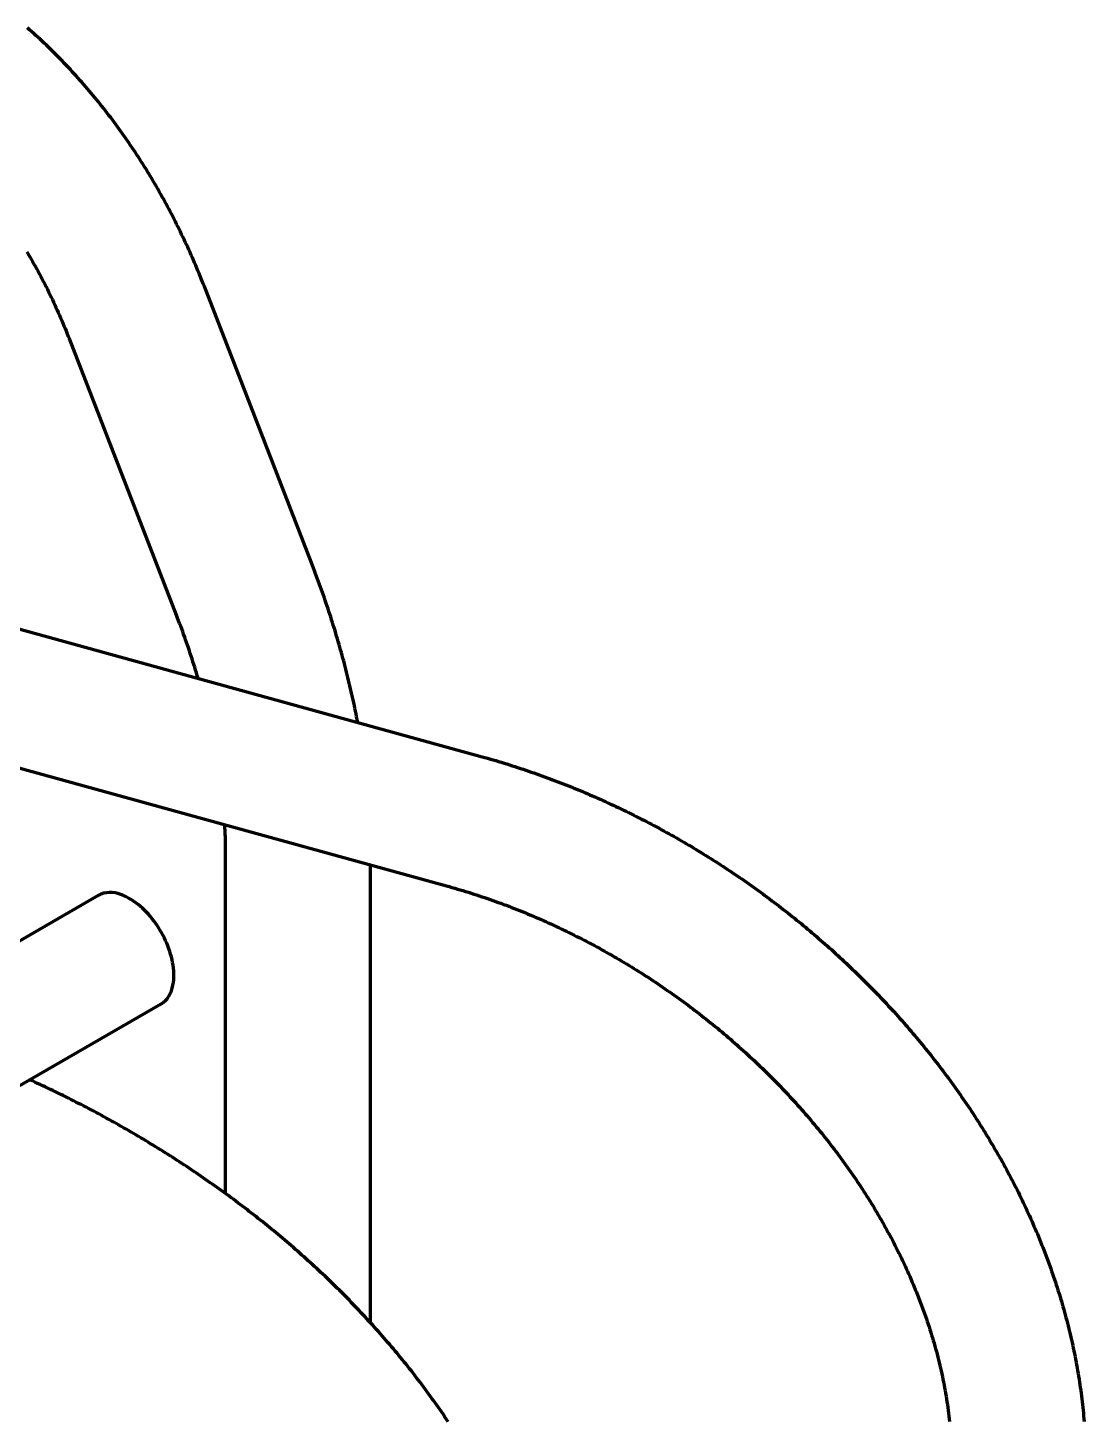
# Model space of a CAD drawing. Header units: millimetres. Extents: x 0 to 2382, y 0 to 420.
# Drawn here: x 336.87 to 355.4, y 147.11 to 171.56 of the extents above; entities that cross this region are included whole.
import ezdxf

# ---------------------------------------------------------------- set-up
doc = ezdxf.new("R2010")
doc.units = ezdxf.units.MM
doc.layers.add('01-VISIBLE', color=7, linetype='CONTINUOUS', lineweight=70)

msp = doc.modelspace()

# ---------------------------------------------------------------- linework, layer by layer
at = {"layer": '01-VISIBLE'}
for p, q in [((341.845, 162.172), (339.964, 167.02)), ((339.477, 161.253), (337.596, 166.102)), ((335.032, 161.478), (344.836, 158.772)), ((334.406, 159.213), (344.211, 156.506)), ((340.338, 151.106), (340.338, 157.083)), ((342.878, 148.841), (342.878, 156.874)), ((338.103, 156.338), (334.991, 154.541)), ((339.203, 154.432), (336.091, 152.636))]:
    msp.add_line(p, q, dxfattribs=at)
for points in [[(339.964, 167.02), (339.945, 167.067), (339.927, 167.114), (339.908, 167.16), (339.89, 167.206), (339.871, 167.253), (339.852, 167.299), (339.833, 167.345), (339.813, 167.391), (339.793, 167.437), (339.774, 167.483), (339.754, 167.529), (339.734, 167.575), (339.713, 167.62), (339.693, 167.666), (339.672, 167.712), (339.651, 167.757), (339.63, 167.803), (339.609, 167.848), (339.588, 167.893), (339.566, 167.938), (339.544, 167.983), (339.522, 168.028), (339.5, 168.073), (339.478, 168.118), (339.456, 168.162), (339.433, 168.207), (339.41, 168.252), (339.387, 168.296), (339.364, 168.34), (339.341, 168.385), (339.317, 168.429), (339.293, 168.473), (339.269, 168.517), (339.245, 168.561), (339.221, 168.604), (339.197, 168.648), (339.172, 168.692), (339.147, 168.735), (339.122, 168.778), (339.097, 168.822), (339.072, 168.865), (339.046, 168.908), (339.021, 168.951), (338.995, 168.993), (338.969, 169.036), (338.943, 169.079), (338.916, 169.121), (338.89, 169.164), (338.863, 169.206), (338.836, 169.248), (338.809, 169.29), (338.782, 169.332), (338.754, 169.374), (338.727, 169.416), (338.699, 169.457), (338.671, 169.499), (338.643, 169.54), (338.614, 169.581), (338.586, 169.622), (338.557, 169.663), (338.528, 169.704), (338.499, 169.745), (338.47, 169.785), (338.441, 169.826), (338.411, 169.866), (338.381, 169.906), (338.351, 169.946), (338.321, 169.986), (338.291, 170.026), (338.26, 170.066), (338.23, 170.105), (338.199, 170.145), (338.168, 170.184), (338.137, 170.223), (338.105, 170.262), (338.074, 170.301), (338.042, 170.34), (338.01, 170.378), (337.978, 170.417), (337.946, 170.455), (337.914, 170.493), (337.881, 170.531), (337.848, 170.569), (337.815, 170.606), (337.782, 170.644), (337.749, 170.681), (337.716, 170.718), (337.682, 170.755), (337.648, 170.792), (337.614, 170.829), (337.58, 170.866), (337.546, 170.902), (337.511, 170.938), (337.477, 170.974), (337.442, 171.01), (337.407, 171.046), (337.372, 171.081), (337.336, 171.117), (337.301, 171.152), (337.265, 171.187), (337.229, 171.222), (337.193, 171.257), (337.157, 171.291), (337.121, 171.325), (337.084, 171.36), (337.047, 171.394), (337.01, 171.427), (336.973, 171.461), (336.936, 171.494), (336.899, 171.528), (336.861, 171.561)], [(336.849, 167.633), (336.875, 167.59), (336.901, 167.546), (336.926, 167.503), (336.951, 167.46), (336.976, 167.416), (337, 167.372), (337.024, 167.328), (337.048, 167.284), (337.072, 167.24), (337.096, 167.196), (337.119, 167.152), (337.142, 167.107), (337.165, 167.062), (337.188, 167.018), (337.211, 166.973), (337.233, 166.928), (337.255, 166.883), (337.277, 166.838), (337.298, 166.793), (337.32, 166.747), (337.341, 166.702), (337.362, 166.656), (337.383, 166.61), (337.403, 166.565), (337.423, 166.519), (337.443, 166.473), (337.463, 166.427), (337.483, 166.381), (337.502, 166.334), (337.521, 166.288), (337.54, 166.242), (337.559, 166.195), (337.577, 166.148), (337.596, 166.102)], [(342.654, 159.374), (342.644, 159.423), (342.635, 159.473), (342.625, 159.522), (342.615, 159.571), (342.605, 159.621), (342.595, 159.67), (342.584, 159.719), (342.574, 159.768), (342.563, 159.817), (342.552, 159.866), (342.541, 159.916), (342.53, 159.965), (342.518, 160.014), (342.506, 160.062), (342.495, 160.111), (342.483, 160.16), (342.471, 160.209), (342.458, 160.258), (342.446, 160.307), (342.433, 160.355), (342.421, 160.404), (342.408, 160.452), (342.395, 160.501), (342.382, 160.55), (342.368, 160.598), (342.355, 160.647), (342.341, 160.695), (342.327, 160.743), (342.313, 160.792), (342.299, 160.84), (342.285, 160.888), (342.27, 160.936), (342.256, 160.984), (342.241, 161.032), (342.226, 161.081), (342.211, 161.128), (342.196, 161.176), (342.181, 161.224), (342.165, 161.272), (342.15, 161.32), (342.134, 161.368), (342.118, 161.415), (342.102, 161.463), (342.086, 161.511), (342.069, 161.558), (342.053, 161.606), (342.036, 161.653), (342.02, 161.701), (342.003, 161.748), (341.986, 161.795), (341.969, 161.843), (341.951, 161.89), (341.934, 161.937), (341.916, 161.984), (341.899, 162.031), (341.881, 162.078), (341.863, 162.125), (341.845, 162.172)], [(339.855, 160.147), (339.841, 160.195), (339.826, 160.244), (339.811, 160.293), (339.796, 160.341), (339.781, 160.39), (339.765, 160.438), (339.75, 160.487), (339.734, 160.535), (339.718, 160.583), (339.702, 160.632), (339.686, 160.68), (339.669, 160.728), (339.652, 160.776), (339.636, 160.824), (339.619, 160.872), (339.601, 160.92), (339.584, 160.968), (339.567, 161.015), (339.549, 161.063), (339.531, 161.111), (339.513, 161.158), (339.495, 161.206), (339.477, 161.253)], [(344.836, 158.772), (344.884, 158.758), (344.932, 158.745), (344.981, 158.731), (345.029, 158.717), (345.077, 158.703), (345.125, 158.689), (345.173, 158.674), (345.221, 158.659), (345.268, 158.645), (345.316, 158.63), (345.364, 158.615), (345.412, 158.599), (345.459, 158.584), (345.507, 158.568), (345.554, 158.553), (345.602, 158.537), (345.649, 158.521), (345.697, 158.504), (345.744, 158.488), (345.791, 158.471), (345.838, 158.454), (345.885, 158.438), (345.933, 158.42), (345.98, 158.403), (346.027, 158.386), (346.073, 158.368), (346.12, 158.351), (346.167, 158.333), (346.214, 158.315), (346.26, 158.296), (346.307, 158.278), (346.354, 158.26), (346.4, 158.241), (346.446, 158.222), (346.493, 158.203), (346.539, 158.184), (346.585, 158.165), (346.631, 158.145), (346.677, 158.126), (346.723, 158.106), (346.769, 158.086), (346.815, 158.066), (346.861, 158.046), (346.907, 158.025), (346.953, 158.005), (346.998, 157.984), (347.044, 157.963), (347.089, 157.942), (347.135, 157.921), (347.18, 157.9), (347.225, 157.879), (347.27, 157.857), (347.316, 157.835), (347.361, 157.814), (347.406, 157.792), (347.451, 157.769), (347.495, 157.747), (347.54, 157.725), (347.585, 157.702), (347.629, 157.679), (347.674, 157.657), (347.718, 157.633), (347.763, 157.61), (347.807, 157.587), (347.851, 157.564), (347.896, 157.54), (347.94, 157.516), (347.984, 157.492), (348.028, 157.468), (348.072, 157.444), (348.115, 157.42), (348.159, 157.395), (348.203, 157.371), (348.246, 157.346), (348.29, 157.321), (348.333, 157.296), (348.376, 157.271), (348.42, 157.246), (348.463, 157.22), (348.506, 157.195), (348.549, 157.169), (348.592, 157.143), (348.634, 157.117), (348.677, 157.091), (348.72, 157.065), (348.762, 157.039), (348.805, 157.012), (348.847, 156.985), (348.89, 156.959), (348.932, 156.932), (348.974, 156.905), (349.016, 156.877), (349.058, 156.85), (349.1, 156.823), (349.142, 156.795), (349.183, 156.767), (349.225, 156.739), (349.266, 156.711), (349.308, 156.683), (349.349, 156.655), (349.39, 156.627), (349.432, 156.598), (349.473, 156.57), (349.514, 156.541), (349.555, 156.512), (349.595, 156.483), (349.636, 156.454), (349.677, 156.424), (349.717, 156.395), (349.758, 156.365), (349.798, 156.336), (349.838, 156.306), (349.878, 156.276), (349.918, 156.246), (349.958, 156.216), (349.998, 156.185), (350.038, 156.155), (350.078, 156.124), (350.117, 156.094), (350.157, 156.063), (350.196, 156.032), (350.235, 156.001), (350.274, 155.97), (350.313, 155.938), (350.352, 155.907), (350.391, 155.875), (350.43, 155.843), (350.469, 155.812), (350.507, 155.78), (350.546, 155.748), (350.584, 155.715), (350.622, 155.683), (350.661, 155.651), (350.699, 155.618), (350.737, 155.585), (350.774, 155.553), (350.812, 155.52), (350.85, 155.487), (350.887, 155.453), (350.925, 155.42), (350.962, 155.387), (350.999, 155.353), (351.036, 155.32), (351.073, 155.286), (351.11, 155.252), (351.147, 155.218), (351.183, 155.184), (351.22, 155.15), (351.256, 155.115), (351.293, 155.081), (351.329, 155.046), (351.365, 155.011), (351.401, 154.977), (351.437, 154.942), (351.473, 154.907), (351.508, 154.871), (351.544, 154.836), (351.579, 154.801), (351.614, 154.765), (351.65, 154.729), (351.685, 154.694), (351.72, 154.658), (351.754, 154.622), (351.789, 154.586), (351.824, 154.549), (351.858, 154.513), (351.892, 154.477), (351.927, 154.44), (351.961, 154.403), (351.995, 154.367), (352.029, 154.33), (352.062, 154.293), (352.096, 154.256), (352.129, 154.218), (352.163, 154.181), (352.196, 154.144), (352.229, 154.106), (352.262, 154.068), (352.295, 154.03), (352.328, 153.993), (352.36, 153.955), (352.393, 153.916), (352.425, 153.878), (352.457, 153.84), (352.489, 153.801), (352.521, 153.763), (352.553, 153.724), (352.585, 153.685), (352.616, 153.647), (352.648, 153.608), (352.679, 153.568), (352.71, 153.529), (352.741, 153.49), (352.772, 153.45), (352.803, 153.411), (352.833, 153.371), (352.864, 153.332), (352.894, 153.292), (352.924, 153.252), (352.954, 153.212), (352.984, 153.172), (353.014, 153.131), (353.044, 153.091), (353.073, 153.05), (353.103, 153.01), (353.132, 152.969), (353.161, 152.928), (353.19, 152.887), (353.219, 152.846), (353.247, 152.805), (353.276, 152.764), (353.304, 152.723), (353.332, 152.682), (353.36, 152.64), (353.388, 152.598), (353.416, 152.557), (353.443, 152.515), (353.471, 152.473), (353.498, 152.431), (353.525, 152.389), (353.552, 152.347), (353.579, 152.304), (353.606, 152.262), (353.632, 152.22), (353.658, 152.177), (353.685, 152.134), (353.711, 152.091), (353.737, 152.049), (353.762, 152.006), (353.788, 151.963), (353.813, 151.919), (353.838, 151.876), (353.863, 151.833), (353.888, 151.789), (353.913, 151.746), (353.938, 151.702), (353.962, 151.658), (353.986, 151.615), (354.01, 151.571), (354.034, 151.527), (354.058, 151.483), (354.082, 151.438), (354.105, 151.394), (354.128, 151.35), (354.151, 151.305), (354.174, 151.261), (354.197, 151.216), (354.219, 151.171), (354.242, 151.127), (354.264, 151.082), (354.286, 151.037), (354.308, 150.992), (354.329, 150.946), (354.351, 150.901), (354.372, 150.856), (354.393, 150.81), (354.414, 150.765), (354.435, 150.719), (354.455, 150.674), (354.476, 150.628), (354.496, 150.582), (354.516, 150.536), (354.536, 150.49), (354.555, 150.444), (354.575, 150.398), (354.594, 150.352), (354.613, 150.305), (354.632, 150.259), (354.65, 150.213), (354.669, 150.166), (354.687, 150.119), (354.705, 150.073), (354.723, 150.026), (354.741, 149.979), (354.758, 149.932), (354.776, 149.885), (354.793, 149.838), (354.809, 149.791), (354.826, 149.744), (354.843, 149.696), (354.859, 149.649), (354.875, 149.602), (354.891, 149.554), (354.906, 149.506), (354.922, 149.459), (354.937, 149.411), (354.952, 149.363), (354.967, 149.316), (354.981, 149.268), (354.996, 149.22), (355.01, 149.172), (355.024, 149.123), (355.037, 149.075), (355.051, 149.027), (355.064, 148.979), (355.077, 148.93), (355.09, 148.882), (355.103, 148.834), (355.115, 148.785), (355.127, 148.736), (355.139, 148.688), (355.151, 148.639), (355.162, 148.59), (355.174, 148.542), (355.185, 148.493), (355.195, 148.444), (355.206, 148.395), (355.216, 148.346), (355.226, 148.297), (355.236, 148.248), (355.246, 148.199), (355.255, 148.149), (355.264, 148.1), (355.273, 148.051), (355.282, 148.002), (355.29, 147.952), (355.299, 147.903), (355.307, 147.853), (355.314, 147.804), (355.322, 147.754), (355.329, 147.705), (355.336, 147.655), (355.342, 147.606), (355.349, 147.556), (355.355, 147.506), (355.361, 147.457), (355.367, 147.407), (355.372, 147.357), (355.377, 147.307), (355.382, 147.257), (355.387, 147.208), (355.391, 147.158), (355.396, 147.108)], [(340.338, 157.083), (340.338, 157.139), (340.337, 157.194), (340.336, 157.249), (340.335, 157.304), (340.333, 157.359), (340.331, 157.414), (340.329, 157.469), (340.326, 157.524), (340.323, 157.579)], [(344.211, 156.506), (344.259, 156.493), (344.307, 156.479), (344.355, 156.465), (344.403, 156.451), (344.451, 156.437), (344.499, 156.423), (344.547, 156.408), (344.595, 156.393), (344.642, 156.378), (344.69, 156.363), (344.738, 156.347), (344.785, 156.332), (344.833, 156.316), (344.88, 156.3), (344.928, 156.284), (344.975, 156.267), (345.022, 156.251), (345.069, 156.234), (345.116, 156.217), (345.163, 156.2), (345.21, 156.182), (345.257, 156.165), (345.304, 156.147), (345.351, 156.129), (345.397, 156.111), (345.444, 156.092), (345.49, 156.074), (345.537, 156.055), (345.583, 156.036), (345.63, 156.017), (345.676, 155.998), (345.722, 155.978), (345.768, 155.959), (345.814, 155.939), (345.86, 155.919), (345.906, 155.899), (345.951, 155.878), (345.997, 155.858), (346.043, 155.837), (346.088, 155.816), (346.134, 155.795), (346.179, 155.774), (346.224, 155.753), (346.269, 155.731), (346.314, 155.709), (346.359, 155.687), (346.404, 155.665), (346.449, 155.643), (346.494, 155.62), (346.539, 155.598), (346.583, 155.575), (346.628, 155.552), (346.672, 155.529), (346.716, 155.506), (346.76, 155.482), (346.805, 155.458), (346.849, 155.435), (346.893, 155.411), (346.936, 155.386), (346.98, 155.362), (347.024, 155.338), (347.067, 155.313), (347.111, 155.288), (347.154, 155.263), (347.198, 155.238), (347.241, 155.213), (347.284, 155.187), (347.327, 155.162), (347.37, 155.136), (347.413, 155.11), (347.455, 155.084), (347.498, 155.058), (347.54, 155.031), (347.583, 155.004), (347.625, 154.978), (347.667, 154.951), (347.71, 154.924), (347.752, 154.897), (347.793, 154.869), (347.835, 154.842), (347.877, 154.814), (347.919, 154.786), (347.96, 154.758), (348.001, 154.73), (348.043, 154.702), (348.084, 154.673), (348.125, 154.644), (348.166, 154.616), (348.207, 154.587), (348.248, 154.558), (348.288, 154.528), (348.329, 154.499), (348.369, 154.469), (348.409, 154.44), (348.45, 154.41), (348.49, 154.38), (348.53, 154.35), (348.57, 154.319), (348.609, 154.289), (348.649, 154.258), (348.688, 154.228), (348.728, 154.197), (348.767, 154.166), (348.806, 154.135), (348.845, 154.103), (348.884, 154.072), (348.923, 154.04), (348.962, 154.008), (349, 153.976), (349.039, 153.944), (349.077, 153.912), (349.115, 153.88), (349.153, 153.847), (349.191, 153.815), (349.229, 153.782), (349.267, 153.749), (349.305, 153.716), (349.342, 153.683), (349.379, 153.649), (349.417, 153.616), (349.454, 153.582), (349.491, 153.549), (349.527, 153.515), (349.564, 153.481), (349.601, 153.446), (349.637, 153.412), (349.673, 153.378), (349.71, 153.343), (349.746, 153.308), (349.782, 153.273), (349.817, 153.238), (349.853, 153.203), (349.889, 153.168), (349.924, 153.132), (349.959, 153.097), (349.994, 153.061), (350.029, 153.025), (350.064, 152.989), (350.099, 152.953), (350.133, 152.917), (350.168, 152.881), (350.202, 152.844), (350.236, 152.807), (350.27, 152.771), (350.304, 152.734), (350.337, 152.697), (350.371, 152.659), (350.404, 152.622), (350.437, 152.585), (350.471, 152.547), (350.503, 152.509), (350.536, 152.472), (350.569, 152.434), (350.601, 152.395), (350.634, 152.357), (350.666, 152.319), (350.698, 152.28), (350.73, 152.242), (350.761, 152.203), (350.793, 152.164), (350.824, 152.125), (350.855, 152.086), (350.887, 152.047), (350.917, 152.007), (350.948, 151.968), (350.979, 151.928), (351.009, 151.888), (351.039, 151.848), (351.069, 151.808), (351.099, 151.768), (351.129, 151.728), (351.159, 151.688), (351.188, 151.647), (351.217, 151.606), (351.246, 151.566), (351.275, 151.525), (351.304, 151.484), (351.332, 151.443), (351.361, 151.401), (351.389, 151.36), (351.417, 151.318), (351.445, 151.277), (351.472, 151.235), (351.5, 151.193), (351.527, 151.151), (351.554, 151.109), (351.581, 151.067), (351.608, 151.025), (351.634, 150.982), (351.661, 150.94), (351.687, 150.897), (351.713, 150.854), (351.739, 150.811), (351.764, 150.768), (351.789, 150.725), (351.815, 150.682), (351.84, 150.638), (351.864, 150.595), (351.889, 150.551), (351.913, 150.507), (351.937, 150.463), (351.961, 150.42), (351.985, 150.375), (352.009, 150.331), (352.032, 150.287), (352.055, 150.243), (352.078, 150.198), (352.101, 150.153), (352.123, 150.109), (352.146, 150.064), (352.168, 150.019), (352.19, 149.974), (352.211, 149.929), (352.233, 149.884), (352.254, 149.838), (352.275, 149.793), (352.295, 149.747), (352.316, 149.701), (352.336, 149.656), (352.356, 149.61), (352.376, 149.564), (352.396, 149.518), (352.415, 149.472), (352.434, 149.425), (352.453, 149.379), (352.471, 149.332), (352.49, 149.286), (352.508, 149.239), (352.526, 149.192), (352.544, 149.146), (352.561, 149.099), (352.578, 149.052), (352.595, 149.004), (352.612, 148.957), (352.628, 148.91), (352.644, 148.863), (352.66, 148.815), (352.676, 148.767), (352.691, 148.72), (352.706, 148.672), (352.721, 148.624), (352.735, 148.576), (352.749, 148.528), (352.763, 148.48), (352.777, 148.432), (352.791, 148.384), (352.804, 148.336), (352.817, 148.287), (352.829, 148.239), (352.842, 148.19), (352.854, 148.142), (352.865, 148.093), (352.877, 148.044), (352.888, 147.995), (352.899, 147.946), (352.909, 147.898), (352.919, 147.849), (352.929, 147.799), (352.939, 147.75), (352.948, 147.701), (352.957, 147.652), (352.966, 147.603), (352.974, 147.553), (352.983, 147.504), (352.99, 147.454), (352.998, 147.405), (353.005, 147.355), (353.012, 147.306), (353.018, 147.256), (353.024, 147.206), (353.03, 147.157), (353.036, 147.107)], [(338.544, 156.337), (338.497, 156.355), (338.448, 156.37), (338.398, 156.381), (338.348, 156.387), (338.297, 156.389), (338.246, 156.386), (338.197, 156.376), (338.148, 156.36), (338.103, 156.338)], [(339.203, 154.432), (339.244, 154.461), (339.282, 154.494), (339.315, 154.532), (339.343, 154.573), (339.367, 154.618), (339.387, 154.664), (339.402, 154.712), (339.414, 154.761), (339.422, 154.811), (339.428, 154.861), (339.43, 154.911), (339.43, 154.962), (339.428, 155.012), (339.423, 155.062), (339.417, 155.112), (339.408, 155.162), (339.398, 155.211), (339.386, 155.26), (339.373, 155.308), (339.358, 155.357), (339.342, 155.404), (339.324, 155.451), (339.305, 155.498), (339.284, 155.544), (339.263, 155.59), (339.24, 155.634), (339.216, 155.679), (339.191, 155.722), (339.165, 155.765), (339.137, 155.808), (339.109, 155.849), (339.079, 155.89), (339.048, 155.93), (339.017, 155.969), (338.984, 156.007), (338.949, 156.044), (338.914, 156.08), (338.878, 156.115), (338.84, 156.148), (338.802, 156.18), (338.762, 156.211), (338.721, 156.24), (338.678, 156.268), (338.635, 156.293), (338.59, 156.316), (338.544, 156.337)], [(344.24, 147.103), (344.212, 147.145), (344.184, 147.186), (344.156, 147.228), (344.128, 147.269), (344.099, 147.31), (344.071, 147.351), (344.042, 147.392), (344.013, 147.433), (343.984, 147.474), (343.955, 147.514), (343.926, 147.555), (343.897, 147.595), (343.867, 147.636), (343.837, 147.676), (343.807, 147.716), (343.778, 147.756), (343.747, 147.796), (343.717, 147.836), (343.687, 147.875), (343.656, 147.915), (343.626, 147.954), (343.595, 147.994), (343.564, 148.033), (343.533, 148.072), (343.502, 148.111), (343.47, 148.15), (343.439, 148.189), (343.407, 148.228), (343.376, 148.267), (343.344, 148.305), (343.312, 148.344), (343.28, 148.382), (343.247, 148.42), (343.215, 148.458), (343.183, 148.496), (343.15, 148.534), (343.117, 148.572), (343.084, 148.61), (343.051, 148.647), (343.018, 148.685), (342.985, 148.722), (342.952, 148.759), (342.918, 148.797), (342.885, 148.834), (342.851, 148.871), (342.817, 148.907), (342.783, 148.944), (342.749, 148.981), (342.715, 149.017), (342.681, 149.054), (342.646, 149.09), (342.612, 149.126), (342.577, 149.162), (342.542, 149.198), (342.508, 149.234), (342.473, 149.27), (342.438, 149.305), (342.402, 149.341), (342.367, 149.376), (342.332, 149.412), (342.296, 149.447), (342.26, 149.482), (342.225, 149.517), (342.189, 149.552), (342.153, 149.586), (342.117, 149.621), (342.081, 149.656), (342.044, 149.69), (342.008, 149.724), (341.972, 149.758), (341.935, 149.793), (341.898, 149.827), (341.862, 149.86), (341.825, 149.894), (341.788, 149.928), (341.751, 149.961), (341.713, 149.995), (341.676, 150.028), (341.639, 150.061), (341.601, 150.094), (341.564, 150.127), (341.526, 150.16), (341.488, 150.193), (341.45, 150.226), (341.412, 150.258), (341.374, 150.291), (341.336, 150.323), (341.298, 150.355), (341.259, 150.387), (341.221, 150.419), (341.183, 150.451), (341.144, 150.483), (341.105, 150.514), (341.066, 150.546), (341.028, 150.577), (340.989, 150.609), (340.949, 150.64), (340.91, 150.671), (340.871, 150.702), (340.832, 150.733), (340.792, 150.764), (340.753, 150.794), (340.713, 150.825), (340.674, 150.855), (340.634, 150.886), (340.594, 150.916), (340.554, 150.946), (340.514, 150.976), (340.474, 151.006), (340.434, 151.035), (340.393, 151.065), (340.353, 151.095), (340.313, 151.124), (340.272, 151.153), (340.232, 151.183), (340.191, 151.212), (340.15, 151.241), (340.109, 151.27), (340.069, 151.298), (340.028, 151.327), (339.986, 151.356), (339.945, 151.384), (339.904, 151.412), (339.863, 151.441), (339.822, 151.469), (339.78, 151.497), (339.739, 151.525), (339.697, 151.552), (339.655, 151.58), (339.614, 151.608), (339.572, 151.635), (339.53, 151.662), (339.488, 151.69), (339.446, 151.717), (339.404, 151.744), (339.362, 151.771), (339.32, 151.798), (339.277, 151.824), (339.235, 151.851), (339.193, 151.877), (339.15, 151.904), (339.108, 151.93), (339.065, 151.956), (339.022, 151.982), (338.979, 152.008), (338.937, 152.034), (338.894, 152.06), (338.851, 152.085), (338.808, 152.111), (338.765, 152.136), (338.722, 152.161), (338.678, 152.186), (338.635, 152.211), (338.592, 152.236), (338.548, 152.261), (338.505, 152.286), (338.461, 152.311), (338.418, 152.335), (338.374, 152.359), (338.33, 152.384), (338.287, 152.408), (338.243, 152.432), (338.199, 152.456), (338.155, 152.48), (338.111, 152.504), (338.067, 152.527), (338.023, 152.551), (337.979, 152.574), (337.934, 152.598), (337.89, 152.621), (337.846, 152.644), (337.801, 152.667), (337.757, 152.69), (337.712, 152.713), (337.668, 152.735), (337.623, 152.758), (337.579, 152.78), (337.534, 152.803), (337.489, 152.825), (337.444, 152.847), (337.399, 152.869), (337.354, 152.891), (337.309, 152.913), (337.264, 152.935), (337.219, 152.956), (337.174, 152.978), (337.129, 152.999), (337.084, 153.02), (337.038, 153.041), (336.993, 153.063), (336.948, 153.084), (336.902, 153.104)]]:
    msp.add_lwpolyline(points, dxfattribs=at)

doc.saveas('drawing.dxf')
